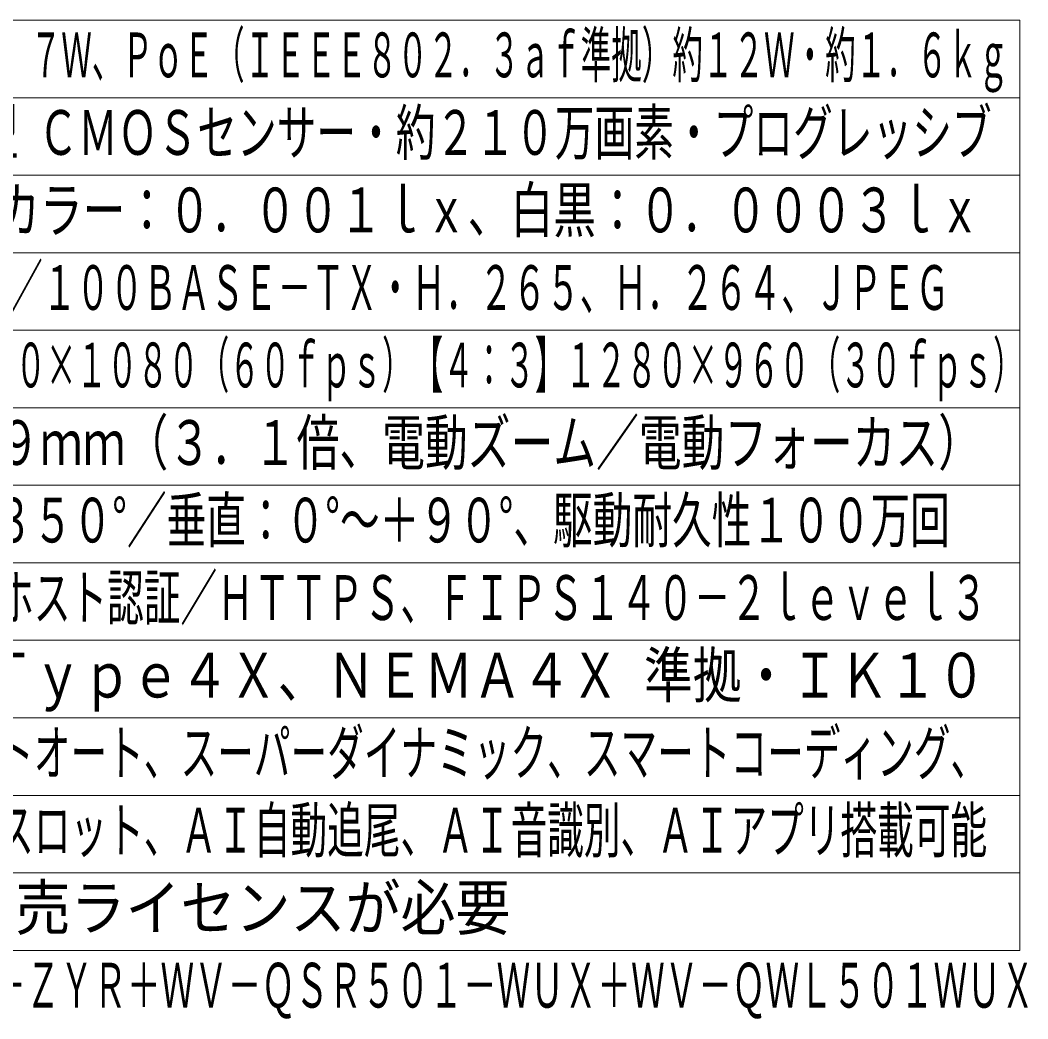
# Model space of a CAD drawing. Units: millimetres on the paper. Extents: x -62 to 63, y -59 to 59.
# Drawn here: x -2 to 63, y -59 to 5.4 of the extents above; entities that cross this region are included whole.
import ezdxf
from ezdxf.enums import TextEntityAlignment as Align

# ---------------------------------------------------------------- set-up
doc = ezdxf.new("R2010")
doc.units = ezdxf.units.MM
doc.layers.add('0-3_MOJI1', color=7, linetype='Continuous')
doc.layers.add('0-4_相当品', color=4, linetype='Continuous')
doc.layers.add('0-5_WAKU', color=4, linetype='Continuous', lineweight=9)
doc.styles.add('ＭＳ ゴシック', font='')
doc.styles.get('ＭＳ ゴシック').set_extended_font_data('MS Gothic')

msp = doc.modelspace()

# ---------------------------------------------------------------- linework, layer by layer
at = {"layer": '0-5_WAKU', "color": 3}
for p, q in [((-62.5, 5.4), (62.5, 5.4)), ((62.5, -54.6), (62.5, 5.4)), ((-62.5, -54.6), (62.5, -54.6))]:
    msp.add_line(p, q, dxfattribs=at)
at = {"layer": '0-5_WAKU'}
for p, q in [((-62.5, 0.4), (62.5, 0.4)), ((-62.5, -4.6), (62.5, -4.6)), ((62.5, -9.6), (-62.5, -9.6)), ((62.5, -14.6), (-62.5, -14.6)), ((62.5, -19.6), (-62.5, -19.6)), ((-62.5, -24.6), (62.5, -24.6)), ((-62.5, -29.6), (62.5, -29.6)), ((-62.5, -34.6), (62.5, -34.6)), ((-62.5, -39.6), (62.5, -39.6)), ((-62.5, -44.6), (62.5, -44.6)), ((-62.5, -49.6), (62.5, -49.6))]:
    msp.add_line(p, q, dxfattribs=at)

# ---------------------------------------------------------------- texts
at = {"layer": '0-3_MOJI1', "style": 'ＭＳ ゴシック'}
for s, height, width, p in [('ＤＣ１２Ｖ 約１０．７Ｗ、ＰｏＥ（ＩＥＥＥ８０２．３ａｆ準拠）約１２Ｗ・約１．６ｋｇ', 2.889, 0.5, (-20, 0.845)), ('約１／２．８型 ＣＭＯＳセンサー・約２１０万画素・プログレッシブ', 2.889, 0.65, (-20, -4.155)), ('（Ｆ１．３）カラー：０．００１ｌｘ、白黒：０．０００３ｌｘ', 2.889, 0.7, (-20, -9.155)), ('１０ＢＡＳＥ－Ｔ／１００ＢＡＳＥ－ＴＸ・Ｈ．２６５、Ｈ．２６４、ＪＰＥＧ', 2.886, 0.55, (-20, -14.155)), ('【１６：９】１９２０×１０８０（６０ｆｐｓ）【４：３】１２８０×９６０（３０ｆｐｓ）', 2.889, 0.5, (-20, -19.155)), ('ｆ＝２．９～９ｍｍ（３．１倍、電動ズーム／電動フォーカス）', 2.889, 0.7, (-20, -24.155)), ('水平：０°～＋３５０°／垂直：０°～＋９０°、駆動耐久性１００万回', 2.886, 0.65, (-20, -29.155)), ('ユーザー認証／ホスト認証／ＨＴＴＰＳ、ＦＩＰＳ１４０－２ｌｅｖｅｌ３', 2.889, 0.6, (-20, -34.155)), ('ＩＰ６６、Ｔｙｐｅ４Ｘ、ＮＥＭＡ４Ｘ 準拠・ＩＫ１０', 2.886, 0.8, (-20, -39.155)), ('インテリジェントオート、スーパーダイナミック、スマートコーディング、', 2.889, 0.6, (-20, -44.155)), ('ＭｉｃｒｏＳＤスロット、ＡＩ自動追尾、ＡＩ音識別、ＡＩアプリ搭載可能', 2.889, 0.6, (-20, -49.155)), ('使用には別売ライセンスが必要', 2.889, 0.9, (-20, -54.155))]:
    msp.add_text(s, height=height, dxfattribs=dict(at, width=width)).set_placement(p, align=Align.BOTTOM_LEFT)
at = {"layer": '0-4_相当品', "style": 'ＭＳ ゴシック', "width": 0.55}
msp.add_text('ｉ－ＰＲＯ：ＷＶ－Ｂ６５３００－ＺＹＲ＋ＷＶ－ＱＳＲ５０１－ＷＵＸ＋ＷＶ－ＱＷＬ５０１ＷＵＸ', height=2.889, dxfattribs=at).set_placement((-36.26, -59.155), align=Align.BOTTOM_LEFT)

doc.saveas('drawing.dxf')
